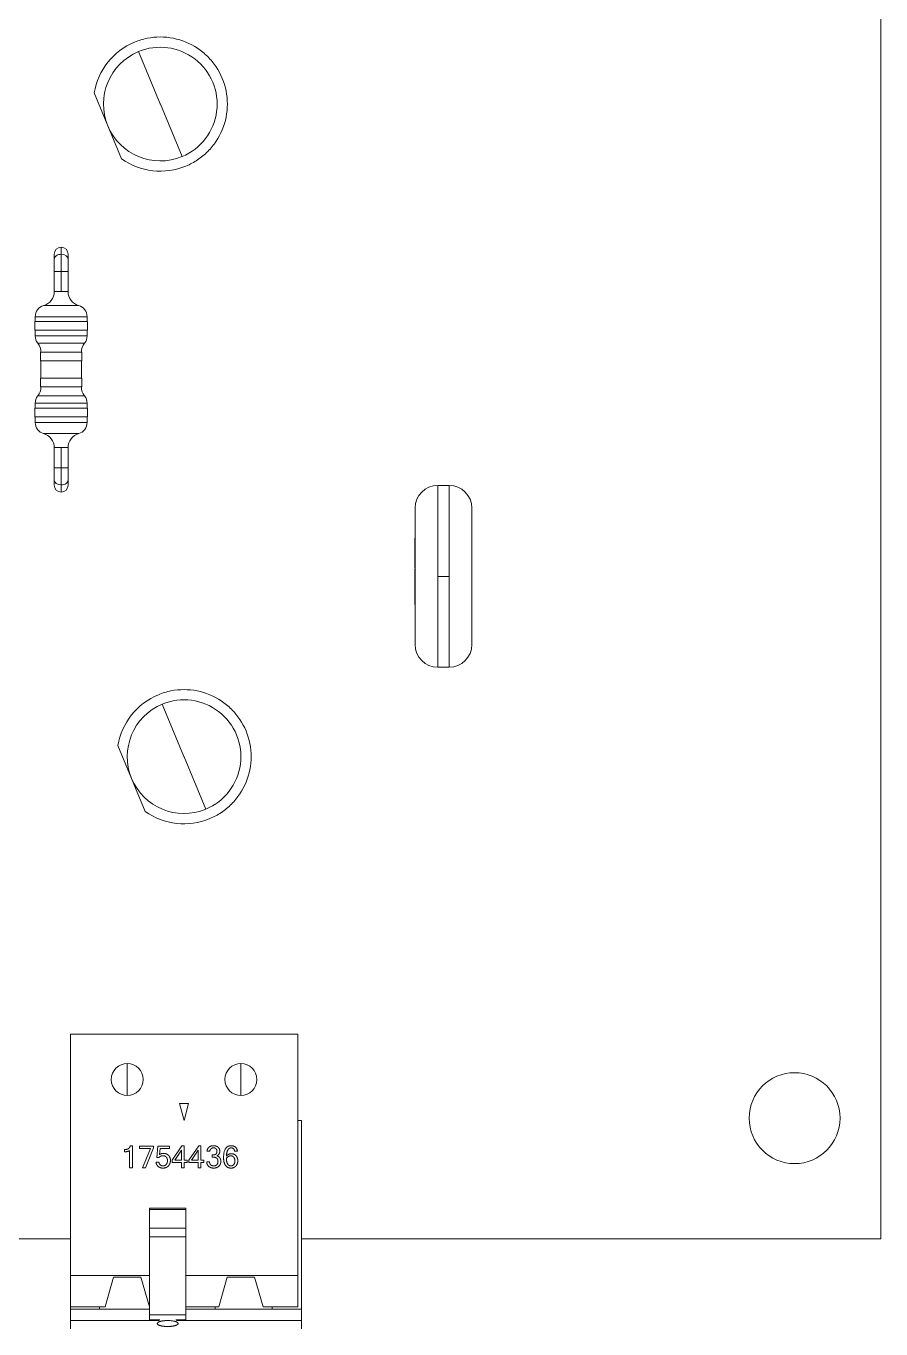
# Model space of a CAD drawing. Header units: millimetres. Extents: x -118 to 1430, y 370 to 1370.
# Drawn here: x 26.5 to 64.1, y 463 to 520.3 of the extents above; entities that cross this region are included whole.
import ezdxf

# ---------------------------------------------------------------- set-up
doc = ezdxf.new("R2010")
doc.units = ezdxf.units.MM
doc.layers.add('TANGENT EDGES', color=7, linetype='Continuous', lineweight=0)
doc.layers.add('VISIBLE', color=7, linetype='Continuous', lineweight=0)

msp = doc.modelspace()

# ---------------------------------------------------------------- linework, layer by layer
at = {"layer": 'TANGENT EDGES'}
for p, q in [((32.425, 516.876), (31.471, 519.176)), ((33.387, 514.557), (32.433, 516.858)), ((28.068, 510.575), (28.068, 510.262)), ((28.068, 509.508), (28.068, 510.262)), ((27.763, 509.508), (28.068, 509.508)), ((28.068, 508.619), (28.068, 509.508)), ((28.068, 509.508), (28.373, 509.508)), ((28.068, 508.619), (27.763, 508.619)), ((28.068, 508.619), (28.373, 508.619)), ((27.298, 508.007), (28.839, 508.007)), ((26.925, 507.517), (29.211, 507.517)), ((26.925, 506.671), (29.211, 506.671)), ((29.098, 506.351), (27.038, 506.351)), ((26.925, 503.71), (29.211, 503.71)), ((27.038, 504.029), (29.098, 504.029)), ((26.925, 502.863), (29.211, 502.863)), ((28.839, 502.373), (27.298, 502.373)), ((27.763, 501.761), (28.068, 501.761)), ((28.373, 501.761), (28.068, 501.761)), ((28.068, 500.872), (28.068, 501.761)), ((27.763, 500.872), (28.068, 500.872)), ((28.373, 500.872), (28.068, 500.872)), ((28.068, 500.118), (28.068, 500.872)), ((28.068, 499.805), (28.068, 500.118)), ((44.635, 500.099), (44.635, 496.095)), ((45.135, 500.099), (45.135, 496.095)), ((44.635, 496.095), (45.135, 496.095)), ((44.635, 492.099), (44.635, 496.095)), ((45.135, 496.095), (45.135, 492.099)), ((33.47, 488.177), (32.516, 490.477)), ((34.431, 485.858), (33.478, 488.158)), ((30.974, 474.67), (30.974, 473.27)), ((35.974, 473.27), (35.974, 474.67)), ((33.554, 468.246), (31.954, 468.246)), ((33.554, 467.425), (31.954, 467.425)), ((32.402, 463.402), (31.954, 463.402)), ((33.554, 463.402), (33.106, 463.402))]:
    msp.add_line(p, q, dxfattribs=at)
for centre, radius, start, end in [((32.429, 516.867), 0.01, 112.52267, 292.52267), ((32.429, 516.867), 0.01, 292.52267, 112.52267), ((33.474, 488.167), 0.01, 112.52267, 292.52267), ((33.474, 488.167), 0.01, 292.52267, 112.52267), ((30.974, 473.97), 0.7, 90, 270), ((30.974, 473.97), 0.7, 270, 90), ((35.974, 473.97), 0.7, 90, 270), ((35.974, 473.97), 0.7, 270, 90)]:
    msp.add_arc(centre, radius, start, end, dxfattribs=at)
for centre, major_axis, start_param, end_param in [((28.068, 510.047), (0.305, 0), 1.570796, 3.141593), ((28.068, 510.047), (0.305, 0), 0, 1.570796), ((28.068, 500.333), (0.305, 0), 3.141593, 4.712389), ((28.068, 500.333), (-0.305, 0), 1.570796, 3.141593)]:
    msp.add_ellipse(centre, major_axis=major_axis, ratio=0.707107, start_param=start_param, end_param=end_param, dxfattribs=at)
at = {"layer": 'VISIBLE'}
for p, q in [((64.13, 553.57), (64.13, 466.97)), ((29.52, 517.356), (30.12, 515.909)), ((30.12, 515.909), (30.72, 514.463)), ((27.763, 510.27), (27.763, 510.047)), ((27.763, 510.047), (27.763, 509.508)), ((28.373, 510.27), (28.373, 510.047)), ((28.373, 510.047), (28.373, 509.508)), ((27.763, 509.508), (27.763, 508.619)), ((28.373, 509.508), (28.373, 508.619)), ((29.224, 507.298), (26.912, 507.298)), ((26.912, 507.298), (26.912, 506.917)), ((26.925, 507.517), (26.925, 507.298)), ((29.211, 507.298), (29.211, 507.517)), ((29.224, 506.917), (29.224, 507.298)), ((26.912, 506.917), (29.224, 506.917)), ((26.925, 506.917), (26.925, 506.671)), ((29.211, 506.671), (29.211, 506.917)), ((28.97, 505.952), (27.166, 505.952)), ((27.166, 505.952), (27.166, 505.571)), ((28.97, 505.571), (28.97, 505.952)), ((27.166, 505.571), (28.97, 505.571)), ((27.179, 505.571), (27.179, 504.809)), ((28.957, 504.809), (28.957, 505.571)), ((28.97, 504.809), (27.166, 504.809)), ((27.166, 504.809), (27.166, 504.428)), ((28.97, 504.428), (28.97, 504.809)), ((27.166, 504.428), (28.97, 504.428)), ((26.925, 503.71), (26.925, 503.488)), ((29.211, 503.488), (29.211, 503.71)), ((29.224, 503.488), (26.912, 503.488)), ((26.912, 503.488), (26.912, 503.107)), ((26.912, 503.107), (29.224, 503.107)), ((26.925, 503.107), (26.925, 502.863)), ((29.211, 502.863), (29.211, 503.107)), ((29.224, 503.107), (29.224, 503.488)), ((27.763, 501.761), (27.763, 500.872)), ((28.373, 501.761), (28.373, 500.872)), ((27.763, 500.872), (27.763, 500.333)), ((28.373, 500.872), (28.373, 500.333)), ((27.763, 500.11), (27.763, 500.333)), ((28.373, 500.11), (28.373, 500.333)), ((45.135, 500.099), (44.635, 500.099)), ((43.635, 499.099), (43.635, 493.099)), ((46.135, 499.099), (46.135, 493.099)), ((43.635, 497.772), (43.625, 497.772)), ((43.625, 497.772), (43.625, 497.387)), ((43.625, 497.387), (43.625, 497.266)), ((43.635, 497.387), (43.625, 497.387)), ((43.625, 497.266), (43.625, 497.154)), ((43.635, 497.266), (43.625, 497.266)), ((43.635, 497.154), (43.625, 497.154)), ((43.625, 497.154), (43.625, 497.087)), ((43.635, 497.087), (43.625, 497.087)), ((43.625, 497.087), (43.625, 497.023)), ((43.625, 497.023), (43.635, 497.023)), ((43.625, 497.023), (43.625, 496.455)), ((43.635, 496.455), (43.625, 496.455)), ((43.635, 496.411), (43.625, 496.411)), ((43.625, 496.411), (43.625, 496.314)), ((43.625, 496.314), (43.625, 496.293)), ((43.635, 496.314), (43.625, 496.314)), ((43.625, 496.293), (43.625, 496.064)), ((43.635, 496.293), (43.625, 496.293)), ((43.625, 496.064), (43.625, 495.787)), ((43.635, 496.064), (43.625, 496.064)), ((43.635, 495.787), (43.625, 495.787)), ((43.625, 495.787), (43.625, 495.757)), ((43.635, 495.757), (43.625, 495.757)), ((43.635, 495.753), (43.625, 495.753)), ((43.625, 495.753), (43.625, 495.645)), ((43.635, 495.645), (43.625, 495.645)), ((43.625, 495.645), (43.625, 495.585)), ((43.635, 495.585), (43.625, 495.585)), ((43.625, 495.585), (43.625, 495.413)), ((43.625, 495.413), (43.625, 495.215)), ((43.635, 495.413), (43.625, 495.413)), ((43.635, 495.215), (43.625, 495.215)), ((43.625, 495.215), (43.625, 495.024)), ((43.625, 495.024), (43.625, 494.855)), ((43.625, 495.024), (43.635, 495.024)), ((43.635, 494.855), (43.625, 494.855)), ((45.135, 492.099), (44.635, 492.099)), ((30.565, 488.656), (31.165, 487.21)), ((31.165, 487.21), (31.764, 485.763)), ((28.474, 475.97), (28.474, 466.97)), ((28.474, 475.97), (38.474, 475.97)), ((38.474, 475.97), (38.474, 466.97)), ((33.675, 472.92), (33.273, 472.92)), ((33.273, 472.92), (33.474, 472.17)), ((33.675, 472.92), (33.474, 472.17)), ((38.474, 472.17), (38.634, 472.17)), ((38.634, 463.87), (38.634, 472.17)), ((31.108, 471.06), (31.202, 471.06)), ((31.202, 471.06), (31.202, 470.09)), ((31.507, 470.931), (31.507, 471.044)), ((31.507, 471.044), (32.125, 471.044)), ((32.125, 471.044), (32.125, 470.958)), ((32.275, 470.54), (32.316, 471.044)), ((32.316, 471.044), (32.828, 471.044)), ((32.828, 471.044), (32.828, 470.931)), ((32.947, 470.426), (33.381, 471.056)), ((33.381, 471.056), (33.478, 471.056)), ((33.478, 471.056), (33.478, 470.426)), ((33.689, 470.426), (34.123, 471.056)), ((34.123, 471.056), (34.219, 471.056)), ((34.219, 471.056), (34.219, 470.426)), ((30.85, 470.791), (30.85, 470.887)), ((31.079, 470.09), (31.079, 470.841)), ((31.997, 470.931), (31.507, 470.931)), ((31.641, 470.09), (31.997, 470.931)), ((32.125, 470.958), (31.778, 470.09)), ((32.372, 470.54), (32.275, 470.54)), ((32.421, 470.931), (32.4, 470.666)), ((32.828, 470.931), (32.421, 470.931)), ((32.947, 470.318), (32.947, 470.426)), ((33.355, 470.863), (33.062, 470.426)), ((33.062, 470.426), (33.355, 470.426)), ((33.355, 470.426), (33.355, 470.863)), ((33.478, 470.426), (33.607, 470.426)), ((33.607, 470.426), (33.607, 470.318)), ((33.689, 470.318), (33.689, 470.426)), ((34.096, 470.863), (33.803, 470.426)), ((33.803, 470.426), (34.096, 470.426)), ((34.096, 470.426), (34.096, 470.863)), ((34.219, 470.426), (34.348, 470.426)), ((34.348, 470.426), (34.348, 470.318)), ((34.608, 470.812), (34.481, 470.812)), ((34.713, 470.555), (34.713, 470.651)), ((34.713, 470.651), (34.741, 470.651)), ((34.76, 470.555), (34.713, 470.555)), ((35.821, 470.823), (35.695, 470.823)), ((31.202, 470.09), (31.079, 470.09)), ((31.778, 470.09), (31.641, 470.09)), ((32.241, 470.34), (32.368, 470.34)), ((33.355, 470.318), (32.947, 470.318)), ((33.355, 470.09), (33.355, 470.318)), ((33.478, 470.09), (33.355, 470.09)), ((33.478, 470.318), (33.478, 470.09)), ((33.607, 470.318), (33.478, 470.318)), ((34.096, 470.318), (33.689, 470.318)), ((34.096, 470.09), (34.096, 470.318)), ((34.219, 470.09), (34.096, 470.09)), ((34.348, 470.318), (34.219, 470.318)), ((34.219, 470.318), (34.219, 470.09)), ((34.469, 470.342), (34.596, 470.342)), ((33.554, 468.31), (31.954, 468.31)), ((31.954, 468.31), (31.954, 468.246)), ((31.954, 468.246), (31.954, 467.425)), ((33.554, 468.31), (33.554, 468.246)), ((33.554, 468.246), (33.554, 467.425)), ((31.954, 467.055), (31.954, 467.425)), ((33.554, 467.055), (31.954, 467.055)), ((31.954, 463.627), (31.954, 467.055)), ((33.554, 467.055), (33.554, 467.425)), ((33.554, 463.627), (33.554, 467.055)), ((28.474, 466.97), (26.134, 466.97)), ((28.474, 466.97), (28.474, 465.344)), ((38.474, 466.97), (38.474, 465.344)), ((64.13, 466.97), (38.634, 466.97)), ((31.954, 465.344), (28.474, 465.344)), ((28.474, 465.344), (28.474, 463.97)), ((30.369, 465.27), (29.999, 463.97)), ((31.579, 465.27), (30.369, 465.27)), ((31.949, 463.97), (31.579, 465.27)), ((38.474, 465.344), (33.554, 465.344)), ((35.369, 465.27), (34.999, 463.97)), ((36.579, 465.27), (35.369, 465.27)), ((36.579, 465.27), (36.949, 463.97)), ((38.474, 465.344), (38.474, 463.97)), ((28.474, 463.97), (29.999, 463.97)), ((28.474, 463.97), (28.474, 463.87)), ((28.474, 463.87), (28.474, 463.37)), ((28.474, 463.87), (29.759, 463.87)), ((29.759, 463.97), (29.759, 463.87)), ((31.954, 463.87), (29.759, 463.87)), ((31.949, 463.97), (31.954, 463.97)), ((33.554, 463.627), (31.954, 463.627)), ((31.954, 463.627), (31.954, 463.402)), ((33.554, 463.97), (34.999, 463.97)), ((33.554, 463.87), (34.839, 463.87)), ((33.554, 463.627), (33.554, 463.402)), ((34.839, 463.87), (34.839, 463.97)), ((37.349, 463.87), (34.839, 463.87)), ((36.949, 463.97), (38.474, 463.97)), ((37.349, 463.87), (37.349, 463.97)), ((37.349, 463.87), (38.634, 463.87)), ((38.634, 463.37), (38.634, 463.87)), ((28.474, 463.37), (32.372, 463.37)), ((28.474, 463.37), (28.474, 463)), ((31.954, 463.37), (31.954, 463.402)), ((33.135, 463.37), (38.634, 463.37)), ((33.554, 463.37), (33.554, 463.402)), ((38.634, 463), (38.634, 463.37))]:
    msp.add_line(p, q, dxfattribs=at)
msp.add_circle((60.33, 472.27), 2, dxfattribs=at)
for centre, radius, start, end in [((32.429, 516.867), 2.95, 101.27267, 112.52267), ((32.429, 516.867), 2.95, 90.02267, 101.27267), ((32.429, 516.867), 2.95, 78.77267, 90.02267), ((32.429, 516.867), 2.95, 56.27267, 78.77267), ((32.429, 516.867), 2.95, 112.52267, 170.45889), ((32.429, 516.867), 2.5, 112.52267, 292.52267), ((32.429, 516.867), 2.5, 292.52267, 112.52267), ((32.429, 516.867), 2.95, 45.02267, 56.27267), ((32.429, 516.867), 2.95, 33.77267, 45.02267), ((32.429, 516.867), 2.95, 11.27267, 33.77267), ((32.429, 516.867), 2.95, 0.02267, 11.27267), ((32.429, 516.867), 2.95, 348.77267, 0.02267), ((32.429, 516.867), 2.95, 326.27267, 348.77267), ((32.429, 516.867), 2.95, 315.02267, 326.27267), ((32.429, 516.867), 2.95, 303.77267, 315.02267), ((32.429, 516.867), 2.95, 234.58646, 292.52267), ((32.429, 516.867), 2.95, 292.52267, 303.77267), ((28.068, 510.27), 0.305, 90, 180), ((28.068, 510.27), 0.305, 0, 90), ((27.128, 508.619), 0.635, 285.46601, 0), ((29.008, 508.619), 0.635, 180, 254.53399), ((27.433, 507.517), 0.508, 105.46601, 180), ((28.703, 507.517), 0.508, 0, 74.53399), ((27.433, 506.671), 0.508, 180, 218.94244), ((28.703, 506.671), 0.508, 321.05756, 0), ((26.544, 505.952), 0.635, 0, 38.94244), ((29.592, 505.952), 0.635, 141.05756, 180), ((26.544, 504.428), 0.635, 321.05756, 0), ((29.592, 504.428), 0.635, 180, 218.94244), ((27.433, 503.71), 0.508, 141.05756, 180), ((28.703, 503.71), 0.508, 0, 38.94244), ((27.433, 502.863), 0.508, 180, 254.53399), ((28.703, 502.863), 0.508, 285.46601, 0), ((27.128, 501.761), 0.635, 0, 74.53399), ((29.008, 501.761), 0.635, 105.46601, 180), ((28.068, 500.11), 0.305, 180, 270), ((28.068, 500.11), 0.305, 270, 0), ((44.635, 499.099), 1, 90, 180), ((45.135, 499.099), 1, 0, 90), ((44.635, 493.099), 1, 180, 270), ((45.135, 493.099), 1, 270, 0), ((33.474, 488.167), 2.95, 101.27267, 112.52267), ((33.474, 488.167), 2.95, 90.02267, 101.27267), ((33.474, 488.167), 2.95, 78.77267, 90.02267), ((33.474, 488.167), 2.95, 56.27267, 78.77267), ((33.474, 488.167), 2.95, 112.52267, 170.45889), ((33.474, 488.167), 2.5, 112.52267, 292.52267), ((33.474, 488.167), 2.5, 292.52267, 112.52267), ((33.474, 488.167), 2.95, 45.02267, 56.27267), ((33.474, 488.167), 2.95, 33.77267, 45.02267), ((33.474, 488.167), 2.95, 11.27267, 33.77267), ((33.474, 488.167), 2.95, 0.02267, 11.27267), ((33.474, 488.167), 2.95, 348.77267, 0.02267), ((33.474, 488.167), 2.95, 326.27267, 348.77267), ((33.474, 488.167), 2.95, 315.02267, 326.27267), ((33.474, 488.167), 2.95, 303.77267, 315.02267), ((33.474, 488.167), 2.95, 234.58646, 292.52267), ((33.474, 488.167), 2.95, 292.52267, 303.77267)]:
    msp.add_arc(centre, radius, start, end, dxfattribs=at)
for points in [[(30.85, 470.887), (31.074, 470.887), (31.108, 471.06)], [(34.481, 470.812), (34.495, 470.933), (34.574, 470.997)], [(34.574, 470.997), (34.652, 471.06), (34.768, 471.06)], [(34.768, 471.06), (34.895, 471.06), (34.971, 470.991)], [(34.971, 470.991), (35.046, 470.922), (35.046, 470.812)], [(35.212, 470.536), (35.212, 471.06), (35.549, 471.06)], [(35.549, 471.06), (35.656, 471.06), (35.731, 471)], [(35.731, 471), (35.805, 470.941), (35.821, 470.823)], [(31.079, 470.841), (31.005, 470.791), (30.85, 470.791)], [(32.545, 470.619), (32.443, 470.619), (32.372, 470.54)], [(32.4, 470.666), (32.471, 470.723), (32.577, 470.723)], [(32.69, 470.561), (32.634, 470.619), (32.545, 470.619)], [(32.577, 470.723), (32.696, 470.723), (32.785, 470.639)], [(32.746, 470.403), (32.746, 470.503), (32.69, 470.561)], [(32.785, 470.639), (32.874, 470.554), (32.874, 470.414)], [(34.77, 470.964), (34.625, 470.964), (34.608, 470.812)], [(34.741, 470.651), (34.92, 470.651), (34.92, 470.815)], [(34.914, 470.507), (34.861, 470.555), (34.76, 470.555)], [(34.88, 470.926), (34.841, 470.964), (34.77, 470.964)], [(34.92, 470.815), (34.92, 470.887), (34.88, 470.926)], [(35.014, 470.697), (34.981, 470.642), (34.913, 470.614)], [(34.913, 470.614), (35, 470.591), (35.047, 470.525)], [(34.967, 470.368), (34.967, 470.458), (34.914, 470.507)], [(35.046, 470.812), (35.046, 470.751), (35.014, 470.697)], [(35.047, 470.525), (35.095, 470.459), (35.095, 470.371)], [(35.298, 470.193), (35.212, 470.312), (35.212, 470.536)], [(35.532, 470.613), (35.431, 470.613), (35.335, 470.51)], [(35.335, 470.51), (35.337, 470.345), (35.391, 470.258)], [(35.4, 470.871), (35.346, 470.779), (35.336, 470.605)], [(35.336, 470.605), (35.431, 470.708), (35.553, 470.708)], [(35.543, 470.964), (35.455, 470.964), (35.4, 470.871)], [(35.662, 470.551), (35.613, 470.613), (35.532, 470.613)], [(35.695, 470.823), (35.679, 470.964), (35.543, 470.964)], [(35.553, 470.708), (35.673, 470.708), (35.755, 470.621)], [(35.711, 470.392), (35.711, 470.489), (35.662, 470.551)], [(35.755, 470.621), (35.837, 470.534), (35.837, 470.4)], [(32.341, 470.14), (32.255, 470.207), (32.241, 470.34)], [(32.548, 470.073), (32.427, 470.073), (32.341, 470.14)], [(32.368, 470.34), (32.379, 470.254), (32.428, 470.212)], [(32.428, 470.212), (32.478, 470.17), (32.548, 470.17)], [(32.548, 470.17), (32.636, 470.17), (32.691, 470.237)], [(32.785, 470.17), (32.695, 470.073), (32.548, 470.073)], [(32.691, 470.237), (32.746, 470.304), (32.746, 470.403)], [(32.874, 470.414), (32.874, 470.267), (32.785, 470.17)], [(34.56, 470.147), (34.475, 470.22), (34.469, 470.342)], [(34.779, 470.073), (34.645, 470.073), (34.56, 470.147)], [(34.596, 470.342), (34.596, 470.271), (34.643, 470.22)], [(34.643, 470.22), (34.691, 470.17), (34.779, 470.17)], [(34.779, 470.17), (34.865, 470.17), (34.916, 470.225)], [(35.004, 470.156), (34.914, 470.073), (34.779, 470.073)], [(34.916, 470.225), (34.967, 470.281), (34.967, 470.368)], [(35.095, 470.371), (35.095, 470.239), (35.004, 470.156)], [(35.539, 470.073), (35.384, 470.073), (35.298, 470.193)], [(35.391, 470.258), (35.445, 470.17), (35.536, 470.17)], [(35.536, 470.17), (35.615, 470.17), (35.663, 470.233)], [(35.756, 470.169), (35.674, 470.073), (35.539, 470.073)], [(35.663, 470.233), (35.711, 470.297), (35.711, 470.392)], [(35.837, 470.4), (35.837, 470.264), (35.756, 470.169)]]:
    msp.add_open_spline(points, degree=2, dxfattribs=at)
for points, knots in [([(32.319, 463.198), (32.313, 463.203), (32.308, 463.208), (32.305, 463.213), (32.301, 463.218), (32.299, 463.223), (32.297, 463.228), (32.295, 463.237), (32.295, 463.247), (32.3, 463.256)], [2.0048581, 2.0048581, 2.0048581, 2.0048581, 2.0591781, 2.0591781, 2.0591781, 2.1134097, 2.1134097, 2.1134097, 2.2105486, 2.2105486, 2.2105486, 2.2105486]), ([(32.3, 463.256), (32.3, 463.257), (32.301, 463.258), (32.301, 463.259), (32.304, 463.264), (32.308, 463.269), (32.313, 463.274), (32.318, 463.279), (32.323, 463.284), (32.33, 463.289), (32.337, 463.293), (32.345, 463.298), (32.354, 463.303), (32.363, 463.307), (32.373, 463.312), (32.383, 463.316), (32.394, 463.32), (32.405, 463.324), (32.417, 463.328), (32.43, 463.332), (32.443, 463.335), (32.456, 463.338), (32.47, 463.342), (32.484, 463.345), (32.499, 463.348), (32.507, 463.349), (32.515, 463.351), (32.522, 463.352), (32.53, 463.353), (32.538, 463.354), (32.546, 463.356), (32.562, 463.358), (32.578, 463.36), (32.595, 463.362), (32.604, 463.363), (32.612, 463.364), (32.621, 463.364), (32.629, 463.365), (32.638, 463.366), (32.647, 463.366), (32.664, 463.368), (32.682, 463.368), (32.7, 463.369), (32.718, 463.37), (32.736, 463.37), (32.754, 463.37)], [2.2105486, 2.2105486, 2.2105486, 2.2105486, 2.2216247, 2.2216247, 2.2216247, 2.2759317, 2.2759317, 2.2759317, 2.3299268, 2.3299268, 2.3299268, 2.3840773, 2.3840773, 2.3840773, 2.4384124, 2.4384124, 2.4384124, 2.4925399, 2.4925399, 2.4925399, 2.5464815, 2.5464815, 2.5464815, 2.6005234, 2.6005234, 2.6005234, 2.6274693, 2.6274693, 2.6274693, 2.6544262, 2.6544262, 2.6544262, 2.70843, 2.70843, 2.70843, 2.7353823, 2.7353823, 2.7353823, 2.7623324, 2.7623324, 2.7623324, 2.816373, 2.816373, 2.816373, 2.8702953, 2.8702953, 2.8702953, 2.8702953]), ([(32.754, 463.107), (32.742, 463.107), (32.73, 463.107), (32.718, 463.108), (32.706, 463.108), (32.694, 463.108), (32.682, 463.109), (32.671, 463.109), (32.659, 463.11), (32.647, 463.111), (32.635, 463.112), (32.624, 463.113), (32.613, 463.114), (32.601, 463.115), (32.59, 463.116), (32.579, 463.117), (32.568, 463.119), (32.557, 463.12), (32.546, 463.122), (32.536, 463.123), (32.525, 463.125), (32.515, 463.127), (32.505, 463.128), (32.495, 463.13), (32.485, 463.132), (32.476, 463.134), (32.466, 463.136), (32.457, 463.139), (32.448, 463.141), (32.439, 463.143), (32.431, 463.146), (32.422, 463.148), (32.414, 463.15), (32.406, 463.153), (32.399, 463.156), (32.391, 463.158), (32.384, 463.161), (32.377, 463.164), (32.37, 463.167), (32.364, 463.17), (32.358, 463.173), (32.352, 463.176), (32.346, 463.179), (32.341, 463.182), (32.336, 463.185), (32.331, 463.188), (32.327, 463.191), (32.322, 463.194), (32.319, 463.198)], [1.4329539, 1.4329539, 1.4329539, 1.4329539, 1.4688088, 1.4688088, 1.4688088, 1.5047575, 1.5047575, 1.5047575, 1.5406875, 1.5406875, 1.5406875, 1.5764951, 1.5764951, 1.5764951, 1.6123262, 1.6123262, 1.6123262, 1.6481983, 1.6481983, 1.6481983, 1.6840015, 1.6840015, 1.6840015, 1.7198212, 1.7198212, 1.7198212, 1.7556962, 1.7556962, 1.7556962, 1.7915158, 1.7915158, 1.7915158, 1.827353, 1.827353, 1.827353, 1.8633412, 1.8633412, 1.8633412, 1.899371, 1.899371, 1.899371, 1.9353274, 1.9353274, 1.9353274, 1.9711343, 1.9711343, 1.9711343, 2.0070686, 2.0070686, 2.0070686, 2.0070686]), ([(32.754, 463.37), (32.772, 463.37), (32.79, 463.37), (32.808, 463.369), (32.826, 463.368), (32.843, 463.368), (32.861, 463.366), (32.896, 463.364), (32.93, 463.36), (32.962, 463.356), (32.994, 463.351), (33.024, 463.345), (33.051, 463.338), (33.065, 463.335), (33.078, 463.332), (33.09, 463.328), (33.103, 463.324), (33.114, 463.32), (33.125, 463.316), (33.135, 463.312), (33.145, 463.307), (33.154, 463.303), (33.163, 463.298), (33.17, 463.294), (33.177, 463.289), (33.184, 463.284), (33.19, 463.279), (33.195, 463.274), (33.2, 463.269), (33.204, 463.264), (33.207, 463.259), (33.207, 463.258), (33.208, 463.257), (33.208, 463.256)], [0, 0, 0, 0, 0.054, 0.054, 0.054, 0.1081119, 0.1081119, 0.1081119, 0.2160335, 0.2160335, 0.2160335, 0.3239429, 0.3239429, 0.3239429, 0.3778641, 0.3778641, 0.3778641, 0.4319972, 0.4319972, 0.4319972, 0.4862463, 0.4862463, 0.4862463, 0.5402406, 0.5402406, 0.5402406, 0.5943776, 0.5943776, 0.5943776, 0.6487161, 0.6487161, 0.6487161, 0.6597773, 0.6597773, 0.6597773, 0.6597773]), ([(33.042, 463.137), (33.032, 463.134), (33.021, 463.132), (33.011, 463.13), (33, 463.128), (32.989, 463.126), (32.978, 463.124), (32.966, 463.122), (32.955, 463.121), (32.943, 463.119), (32.931, 463.117), (32.919, 463.116), (32.907, 463.115), (32.894, 463.114), (32.882, 463.113), (32.87, 463.112), (32.857, 463.111), (32.844, 463.11), (32.831, 463.109), (32.819, 463.109), (32.806, 463.108), (32.793, 463.108), (32.78, 463.107), (32.767, 463.107), (32.754, 463.107)], [1.1221288, 1.1221288, 1.1221288, 1.1221288, 1.1611473, 1.1611473, 1.1611473, 1.2000646, 1.2000646, 1.2000646, 1.2390162, 1.2390162, 1.2390162, 1.2780027, 1.2780027, 1.2780027, 1.316905, 1.316905, 1.316905, 1.3558904, 1.3558904, 1.3558904, 1.394915, 1.394915, 1.394915, 1.4338398, 1.4338398, 1.4338398, 1.4338398]), ([(33.189, 463.198), (33.186, 463.195), (33.182, 463.192), (33.178, 463.189), (33.174, 463.186), (33.169, 463.183), (33.164, 463.18), (33.159, 463.177), (33.154, 463.175), (33.149, 463.172), (33.143, 463.169), (33.137, 463.167), (33.131, 463.164), (33.125, 463.161), (33.118, 463.159), (33.111, 463.156), (33.104, 463.154), (33.097, 463.152), (33.09, 463.149), (33.075, 463.145), (33.059, 463.14), (33.042, 463.137)], [0.8611269, 0.8611269, 0.8611269, 0.8611269, 0.8938324, 0.8938324, 0.8938324, 0.9265792, 0.9265792, 0.9265792, 0.959467, 0.959467, 0.959467, 0.9924119, 0.9924119, 0.9924119, 1.0253249, 1.0253249, 1.0253249, 1.0581198, 1.0581198, 1.0581198, 1.1235306, 1.1235306, 1.1235306, 1.1235306]), ([(33.208, 463.256), (33.21, 463.252), (33.211, 463.248), (33.212, 463.243), (33.212, 463.238), (33.212, 463.233), (33.211, 463.228), (33.209, 463.223), (33.207, 463.218), (33.203, 463.213), (33.199, 463.208), (33.195, 463.202), (33.189, 463.198)], [0.6597773, 0.6597773, 0.6597773, 0.6597773, 0.7028642, 0.7028642, 0.7028642, 0.7568669, 0.7568669, 0.7568669, 0.8111794, 0.8111794, 0.8111794, 0.8654371, 0.8654371, 0.8654371, 0.8654371])]:
    msp.add_open_spline(points, degree=3, knots=knots, dxfattribs=at)

doc.saveas('drawing.dxf')
